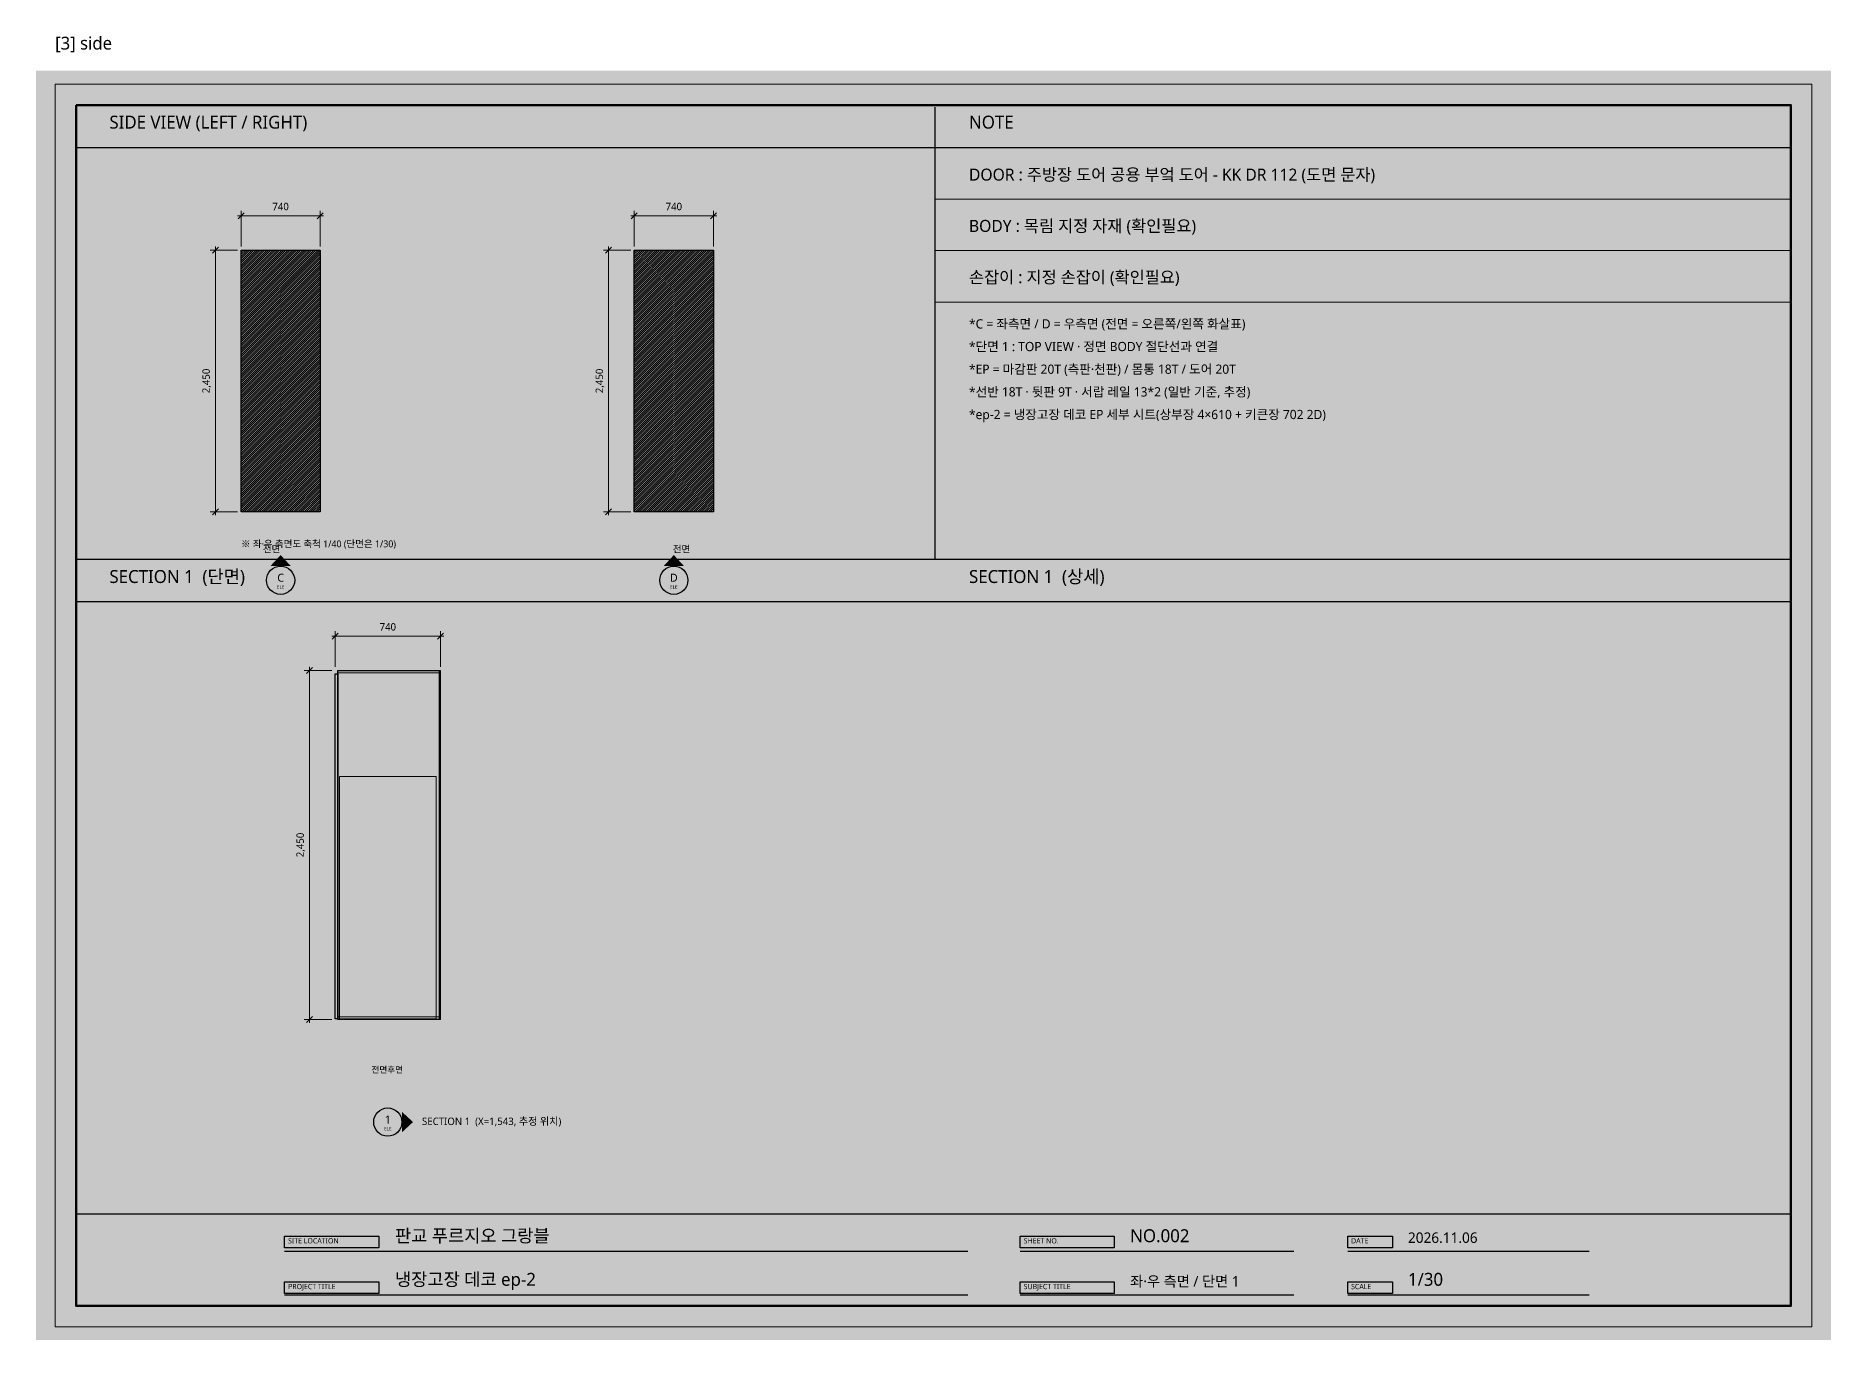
# Model space of a CAD drawing. Header units: millimetres. Extents: x 0 to 2420, y 0 to 305.
# Drawn here: x 1000 to 1420, y 0 to 305.1 of the extents above; entities that cross this region are included whole.
import ezdxf
from ezdxf.enums import TextEntityAlignment as Align

# ---------------------------------------------------------------- set-up
doc = ezdxf.new("R2010")
doc.units = ezdxf.units.MM
doc.layers.add('BG', color=7, linetype='Continuous', lineweight=0)
for name, color, linetype, lineweight, true_color in [('DIM', 7, 'Continuous', 13, 0x969696), ('FRAME', 7, 'Continuous', 100, 0x000000), ('NOTE_BLUE', 7, 'Continuous', 9, 0x0000ff), ('NOTE_RED', 7, 'Continuous', 25, 0xde0038), ('OUTLINE', 7, 'Continuous', 25, 0x000000), ('TEXT', 7, 'Continuous', 13, 0x000000), ('THIN', 7, 'Continuous', 5, 0x6e6e6e)]:
    doc.layers.add(name, color=color, linetype=linetype, lineweight=lineweight, true_color=true_color)
doc.layers.add('SHEET_FRAME_INFO', color=8, linetype='Continuous')
doc.styles.add('MALGUN', font='malgun.ttf')

msp = doc.modelspace()

# ---------------------------------------------------------------- hatches: boundary and pattern name
at = {"layer": 'BG', "true_color": 0xffffff}
h = msp.add_hatch(color=7, dxfattribs=at)
h.dxf.hatch_style = 1
h.paths.add_polyline_path([(1000, 0), (1420, 0), (1420, 297), (1000, 297)])
at = {"layer": 'FRAME', "true_color": 0x555555}
h = msp.add_hatch(color=7, dxfattribs=at)
h.dxf.hatch_style = 1
h.paths.add_polyline_path([(1058.2, 24.3), (1080.2, 24.3), (1080.2, 21.6), (1058.2, 21.6)])
h = msp.add_hatch(color=7, dxfattribs=at)
h.dxf.hatch_style = 1
h.paths.add_polyline_path([(1230.3, 24.3), (1252.3, 24.3), (1252.3, 21.6), (1230.3, 21.6)])
h = msp.add_hatch(color=7, dxfattribs=at)
h.dxf.hatch_style = 1
h.paths.add_polyline_path([(1306.9, 24.3), (1317.4, 24.3), (1317.4, 21.6), (1306.9, 21.6)])
h = msp.add_hatch(color=7, dxfattribs=at)
h.dxf.hatch_style = 1
h.paths.add_polyline_path([(1058.2, 13.6), (1080.2, 13.6), (1080.2, 10.9), (1058.2, 10.9)])
h = msp.add_hatch(color=7, dxfattribs=at)
h.dxf.hatch_style = 1
h.paths.add_polyline_path([(1230.3, 13.6), (1252.3, 13.6), (1252.3, 10.9), (1230.3, 10.9)])
h = msp.add_hatch(color=7, dxfattribs=at)
h.dxf.hatch_style = 1
h.paths.add_polyline_path([(1306.9, 13.6), (1317.4, 13.6), (1317.4, 10.9), (1306.9, 10.9)])
at = {"layer": 'OUTLINE', "true_color": 0xe1e1e1}
h = msp.add_hatch(color=7, dxfattribs=at)
h.dxf.hatch_style = 1
h.paths.add_polyline_path([(1052.1, 185.73), (1058.5, 185.73), (1058.5, 182.98), (1052.1, 182.98)])
at = {"layer": 'OUTLINE', "true_color": 0x000000}
h = msp.add_hatch(color=7, dxfattribs=at)
h.dxf.hatch_style = 1
h.paths.add_polyline_path([(1064.5, 184.05), (1068.35, 184.05), (1068.35, 182.65), (1071.5, 184.75), (1068.35, 186.85), (1068.35, 185.45), (1064.5, 185.45)])
h = msp.add_hatch(color=7, dxfattribs=at)
h.dxf.hatch_style = 1
h.paths.add_polyline_path([(1142, 185.45), (1138.15, 185.45), (1138.15, 186.85), (1135, 184.75), (1138.15, 182.65), (1138.15, 184.05), (1142, 184.05)])
at = {"layer": 'OUTLINE', "true_color": 0xe1e1e1}
h = msp.add_hatch(color=7, dxfattribs=at)
h.dxf.hatch_style = 1
h.paths.add_polyline_path([(1148, 185.73), (1154.4, 185.73), (1154.4, 182.98), (1148, 182.98)])
at = {"layer": 'OUTLINE', "true_color": 0x000000}
h = msp.add_hatch(color=7, dxfattribs=at)
h.dxf.hatch_style = 1
h.paths.add_polyline_path([(1054.85, 181.05), (1059.65, 181.05), (1057.25, 183.65)])
h = msp.add_hatch(color=7, dxfattribs=at)
h.dxf.hatch_style = 1
h.paths.add_polyline_path([(1146.85, 181.05), (1151.65, 181.05), (1149.25, 183.65)])
h = msp.add_hatch(color=7, dxfattribs=at)
h.dxf.hatch_style = 1
h.paths.add_polyline_path([(1077, 63.6), (1073.7, 63.6), (1073.7, 64.8), (1071, 63), (1073.7, 61.2), (1073.7, 62.4), (1077, 62.4)])
at = {"layer": 'OUTLINE', "true_color": 0xe1e1e1}
h = msp.add_hatch(color=7, dxfattribs=at)
h.dxf.hatch_style = 1
h.paths.add_polyline_path([(1077.5, 63.9), (1083.5, 63.9), (1083.5, 61.4), (1077.5, 61.4)])
h = msp.add_hatch(color=7, dxfattribs=at)
h.dxf.hatch_style = 1
h.paths.add_polyline_path([(1081.17, 63.9), (1087.17, 63.9), (1087.17, 61.4), (1081.17, 61.4)])
at = {"layer": 'OUTLINE', "true_color": 0x000000}
h = msp.add_hatch(color=7, dxfattribs=at)
h.dxf.hatch_style = 1
h.paths.add_polyline_path([(1087.67, 62.4), (1090.97, 62.4), (1090.97, 61.2), (1093.67, 63), (1090.97, 64.8), (1090.97, 63.6), (1087.67, 63.6)])
h = msp.add_hatch(color=7, dxfattribs=at)
h.dxf.hatch_style = 1
h.paths.add_polyline_path([(1085.63, 53.4), (1085.63, 48.6), (1088.23, 51)])

# ---------------------------------------------------------------- linework, layer by layer
at = {"layer": 'DIM', "lineweight": 13, "true_color": 0x969696}
for p, q in [((1047.2, 263), (1067.3, 263)), ((1048, 255.8), (1048, 264.2)), ((1066.5, 255.8), (1066.5, 264.2)), ((1139.2, 263), (1159.3, 263)), ((1140, 255.8), (1140, 264.2)), ((1158.5, 255.8), (1158.5, 264.2)), ((1047.2, 255), (1040.8, 255)), ((1042, 255.8), (1042, 192.95)), ((1139.2, 255), (1132.8, 255)), ((1134, 255.8), (1134, 192.95)), ((1047.2, 193.75), (1040.8, 193.75)), ((1139.2, 193.75), (1132.8, 193.75)), ((1069.2, 164.67), (1095.47, 164.67)), ((1070, 157.47), (1070, 165.87)), ((1094.67, 157.47), (1094.67, 165.87)), ((1069.2, 156.67), (1062.8, 156.67)), ((1064, 157.47), (1064, 74.2)), ((1069.2, 75), (1062.8, 75))]:
    msp.add_line(p, q, dxfattribs=at)
at = {"layer": 'DIM', "lineweight": 13, "true_color": 0x5a5a5a}
for p, q in [((1047.3, 262.3), (1048.7, 263.7)), ((1065.8, 262.3), (1067.2, 263.7)), ((1139.3, 262.3), (1140.7, 263.7)), ((1157.8, 262.3), (1159.2, 263.7)), ((1041.3, 254.3), (1042.7, 255.7)), ((1133.3, 254.3), (1134.7, 255.7)), ((1041.3, 193.05), (1042.7, 194.45)), ((1133.3, 193.05), (1134.7, 194.45)), ((1069.3, 163.97), (1070.7, 165.37)), ((1093.97, 163.97), (1095.37, 165.37)), ((1063.3, 155.97), (1064.7, 157.37)), ((1063.3, 74.3), (1064.7, 75.7))]:
    msp.add_line(p, q, dxfattribs=at)
at = {"layer": 'FRAME', "lineweight": 25, "true_color": 0x000000}
for p, q in [((1210.3, 288.4), (1210.3, 182.7)), ((1009.4, 279), (1410.6, 279)), ((1009.4, 182.7), (1410.6, 182.7)), ((1009.4, 172.8), (1410.6, 172.8)), ((1009.4, 29.5), (1410.6, 29.5))]:
    msp.add_line(p, q, dxfattribs=at)
at = {"layer": 'FRAME', "lineweight": 13, "true_color": 0x000000}
for p, q in [((1210.3, 266.9), (1410.6, 266.9)), ((1210.3, 254.9), (1410.6, 254.9)), ((1210.3, 242.8), (1410.6, 242.8))]:
    msp.add_line(p, q, dxfattribs=at)
msp.add_lwpolyline([(1004.5, 293.8), (1415.5, 293.8), (1415.5, 3.1), (1004.5, 3.1)], close=True, dxfattribs=at)
at = {"layer": 'FRAME', "lineweight": 100, "true_color": 0x000000}
msp.add_lwpolyline([(1009.4, 288.9), (1410.6, 288.9), (1410.6, 8), (1009.4, 8)], close=True, dxfattribs=at)
at = {"layer": 'NOTE_RED', "lineweight": 13, "true_color": 0xde0038}
msp.add_lwpolyline([(1071, 131.83), (1093.67, 131.83), (1093.67, 75.17), (1071, 75.17)], close=True, dxfattribs=at)
at = {"layer": 'OUTLINE', "lineweight": 25, "true_color": 0x000000}
for p, q in [((1058.2, 20.8), (1218, 20.8)), ((1230.3, 20.8), (1294.3, 20.8)), ((1306.9, 20.8), (1363.4, 20.8)), ((1058.2, 10.6), (1218, 10.6)), ((1230.3, 10.6), (1294.3, 10.6)), ((1306.9, 10.6), (1363.4, 10.6))]:
    msp.add_line(p, q, dxfattribs=at)
for points in [[(1048, 255), (1066.5, 255), (1066.5, 193.75), (1048, 193.75)], [(1140, 255), (1158.5, 255), (1158.5, 193.75), (1140, 193.75)], [(1070, 155.87), (1070.67, 155.87), (1070.67, 75.13), (1070, 75.13)], [(1070.67, 156.67), (1094.37, 156.67), (1094.37, 75), (1070.67, 75)], [(1058.2, 24.3), (1080.2, 24.3), (1080.2, 21.6), (1058.2, 21.6)], [(1230.3, 24.3), (1252.3, 24.3), (1252.3, 21.6), (1230.3, 21.6)], [(1306.9, 24.3), (1317.4, 24.3), (1317.4, 21.6), (1306.9, 21.6)], [(1058.2, 13.6), (1080.2, 13.6), (1080.2, 10.9), (1058.2, 10.9)], [(1230.3, 13.6), (1252.3, 13.6), (1252.3, 10.9), (1230.3, 10.9)], [(1306.9, 13.6), (1317.4, 13.6), (1317.4, 10.9), (1306.9, 10.9)]]:
    msp.add_lwpolyline(points, close=True, dxfattribs=at)
for centre in [(1057.25, 177.75), (1149.25, 177.75), (1082.33, 51)]:
    msp.add_circle(centre, 3.3, dxfattribs=at)
at = {"layer": 'THIN', "lineweight": 5, "true_color": 0xa5a5a5}
for p, q in [((1048, 254.5), (1048.5, 255)), ((1048, 254), (1049, 255)), ((1048, 253.5), (1049.5, 255)), ((1048, 253), (1050, 255)), ((1048, 252.5), (1050.5, 255)), ((1048, 252), (1051, 255)), ((1048, 251.5), (1051.5, 255)), ((1048, 251), (1052, 255)), ((1048, 250.5), (1052.5, 255)), ((1048, 250), (1053, 255)), ((1048, 249.5), (1053.5, 255)), ((1048, 249), (1054, 255)), ((1048, 248.5), (1054.5, 255)), ((1048, 248), (1055, 255)), ((1048, 247.5), (1055.5, 255)), ((1048, 247), (1056, 255)), ((1048, 246.5), (1056.5, 255)), ((1048, 246), (1057, 255)), ((1048, 245.5), (1057.5, 255)), ((1048, 245), (1058, 255)), ((1048, 244.5), (1058.5, 255)), ((1048, 244), (1059, 255)), ((1048, 243.5), (1059.5, 255)), ((1048, 243), (1060, 255)), ((1048, 242.5), (1060.5, 255)), ((1048, 242), (1061, 255)), ((1048, 241.5), (1061.5, 255)), ((1048, 241), (1062, 255)), ((1048, 240.5), (1062.5, 255)), ((1048, 240), (1063, 255)), ((1048, 239.5), (1063.5, 255)), ((1048, 239), (1064, 255)), ((1048, 238.5), (1064.5, 255)), ((1048, 238), (1065, 255)), ((1048, 237.5), (1065.5, 255)), ((1048, 237), (1066, 255)), ((1048, 236.5), (1066.5, 255)), ((1048, 236), (1066.5, 254.5)), ((1048, 235.5), (1066.5, 254)), ((1048, 235), (1066.5, 253.5)), ((1048, 234.5), (1066.5, 253)), ((1048, 234), (1066.5, 252.5)), ((1048, 233.5), (1066.5, 252)), ((1140, 254.5), (1140.5, 255)), ((1140, 254), (1141, 255)), ((1140, 253.5), (1141.5, 255)), ((1140, 253), (1142, 255)), ((1140, 252.5), (1142.5, 255)), ((1140, 252), (1143, 255)), ((1140, 251.5), (1143.5, 255)), ((1140, 251), (1144, 255)), ((1140, 250.5), (1144.5, 255)), ((1140, 250), (1145, 255)), ((1140, 249.5), (1145.5, 255)), ((1140, 249), (1146, 255)), ((1140, 248.5), (1146.5, 255)), ((1140, 248), (1147, 255)), ((1140, 247.5), (1147.5, 255)), ((1140, 247), (1148, 255)), ((1140, 246.5), (1148.5, 255)), ((1140, 246), (1149, 255)), ((1140, 245.5), (1149.5, 255)), ((1140, 245), (1150, 255)), ((1140, 244.5), (1150.5, 255)), ((1140, 244), (1151, 255)), ((1140, 243.5), (1151.5, 255)), ((1140, 243), (1152, 255)), ((1140, 242.5), (1152.5, 255)), ((1140, 242), (1153, 255)), ((1140, 241.5), (1153.5, 255)), ((1140, 241), (1154, 255)), ((1140, 240.5), (1154.5, 255)), ((1140, 240), (1155, 255)), ((1140, 239.5), (1155.5, 255)), ((1140, 239), (1156, 255)), ((1140, 238.5), (1156.5, 255)), ((1140, 238), (1157, 255)), ((1140, 237.5), (1157.5, 255)), ((1140, 237), (1158, 255)), ((1140, 236.5), (1158.5, 255)), ((1140, 236), (1158.5, 254.5)), ((1140, 235.5), (1158.5, 254)), ((1140, 235), (1158.5, 253.5)), ((1140, 234.5), (1158.5, 253)), ((1140, 234), (1158.5, 252.5)), ((1140, 233.5), (1158.5, 252)), ((1048, 233), (1066.5, 251.5)), ((1048, 232.5), (1066.5, 251)), ((1048, 232), (1066.5, 250.5)), ((1048, 231.5), (1066.5, 250)), ((1048, 231), (1066.5, 249.5)), ((1048, 230.5), (1066.5, 249)), ((1048, 230), (1066.5, 248.5)), ((1048, 229.5), (1066.5, 248)), ((1140, 233), (1158.5, 251.5)), ((1140, 232.5), (1158.5, 251)), ((1140, 232), (1158.5, 250.5)), ((1140, 231.5), (1158.5, 250)), ((1140, 231), (1158.5, 249.5)), ((1140, 230.5), (1158.5, 249)), ((1140, 230), (1158.5, 248.5)), ((1140, 229.5), (1158.5, 248)), ((1048, 229), (1066.5, 247.5)), ((1048, 228.5), (1066.5, 247)), ((1048, 228), (1066.5, 246.5)), ((1048, 227.5), (1066.5, 246)), ((1048, 227), (1066.5, 245.5)), ((1048, 226.5), (1066.5, 245)), ((1048, 226), (1066.5, 244.5)), ((1048, 225.5), (1066.5, 244)), ((1140, 229), (1158.5, 247.5)), ((1140, 228.5), (1158.5, 247)), ((1140, 228), (1158.5, 246.5)), ((1140, 227.5), (1158.5, 246)), ((1140, 227), (1158.5, 245.5)), ((1140, 226.5), (1158.5, 245)), ((1140, 226), (1158.5, 244.5)), ((1140, 225.5), (1158.5, 244)), ((1048, 225), (1066.5, 243.5)), ((1048, 224.5), (1066.5, 243)), ((1048, 224), (1066.5, 242.5)), ((1048, 223.5), (1066.5, 242)), ((1048, 223), (1066.5, 241.5)), ((1048, 222.5), (1066.5, 241)), ((1048, 222), (1066.5, 240.5)), ((1048, 221.5), (1066.5, 240)), ((1048, 221), (1066.5, 239.5)), ((1140, 225), (1158.5, 243.5)), ((1140, 224.5), (1158.5, 243)), ((1140, 224), (1158.5, 242.5)), ((1140, 223.5), (1158.5, 242)), ((1140, 223), (1158.5, 241.5)), ((1140, 222.5), (1158.5, 241)), ((1140, 222), (1158.5, 240.5)), ((1140, 221.5), (1158.5, 240)), ((1140, 221), (1158.5, 239.5)), ((1048, 220.5), (1066.5, 239)), ((1048, 220), (1066.5, 238.5)), ((1048, 219.5), (1066.5, 238)), ((1048, 219), (1066.5, 237.5)), ((1048, 218.5), (1066.5, 237)), ((1048, 218), (1066.5, 236.5)), ((1048, 217.5), (1066.5, 236)), ((1048, 217), (1066.5, 235.5)), ((1140, 220.5), (1158.5, 239)), ((1140, 220), (1158.5, 238.5)), ((1140, 219.5), (1158.5, 238)), ((1140, 219), (1158.5, 237.5)), ((1140, 218.5), (1158.5, 237)), ((1140, 218), (1158.5, 236.5)), ((1140, 217.5), (1158.5, 236)), ((1140, 217), (1158.5, 235.5)), ((1048, 216.5), (1066.5, 235)), ((1048, 216), (1066.5, 234.5)), ((1048, 215.5), (1066.5, 234)), ((1048, 215), (1066.5, 233.5)), ((1048, 214.5), (1066.5, 233)), ((1048, 214), (1066.5, 232.5)), ((1048, 213.5), (1066.5, 232)), ((1048, 213), (1066.5, 231.5)), ((1048, 212.5), (1066.5, 231)), ((1140, 216.5), (1158.5, 235)), ((1140, 216), (1158.5, 234.5)), ((1140, 215.5), (1158.5, 234)), ((1140, 215), (1158.5, 233.5)), ((1140, 214.5), (1158.5, 233)), ((1140, 214), (1158.5, 232.5)), ((1140, 213.5), (1158.5, 232)), ((1140, 213), (1158.5, 231.5)), ((1140, 212.5), (1158.5, 231)), ((1048, 212), (1066.5, 230.5)), ((1048, 211.5), (1066.5, 230)), ((1048, 211), (1066.5, 229.5)), ((1048, 210.5), (1066.5, 229)), ((1048, 210), (1066.5, 228.5)), ((1048, 209.5), (1066.5, 228)), ((1048, 209), (1066.5, 227.5)), ((1048, 208.5), (1066.5, 227)), ((1140, 212), (1158.5, 230.5)), ((1140, 211.5), (1158.5, 230)), ((1140, 211), (1158.5, 229.5)), ((1140, 210.5), (1158.5, 229)), ((1140, 210), (1158.5, 228.5)), ((1140, 209.5), (1158.5, 228)), ((1140, 209), (1158.5, 227.5)), ((1140, 208.5), (1158.5, 227)), ((1048, 208), (1066.5, 226.5)), ((1048, 207.5), (1066.5, 226)), ((1048, 207), (1066.5, 225.5)), ((1048, 206.5), (1066.5, 225)), ((1048, 206), (1066.5, 224.5)), ((1048, 205.5), (1066.5, 224)), ((1048, 205), (1066.5, 223.5)), ((1048, 204.5), (1066.5, 223)), ((1140, 208), (1158.5, 226.5)), ((1140, 207.5), (1158.5, 226)), ((1140, 207), (1158.5, 225.5)), ((1140, 206.5), (1158.5, 225)), ((1140, 206), (1158.5, 224.5)), ((1140, 205.5), (1158.5, 224)), ((1140, 205), (1158.5, 223.5)), ((1140, 204.5), (1158.5, 223)), ((1048, 204), (1066.5, 222.5)), ((1048, 203.5), (1066.5, 222)), ((1048, 203), (1066.5, 221.5)), ((1048, 202.5), (1066.5, 221)), ((1048, 202), (1066.5, 220.5)), ((1048, 201.5), (1066.5, 220)), ((1048, 201), (1066.5, 219.5)), ((1048, 200.5), (1066.5, 219)), ((1048, 200), (1066.5, 218.5)), ((1140, 204), (1158.5, 222.5)), ((1140, 203.5), (1158.5, 222)), ((1140, 203), (1158.5, 221.5)), ((1140, 202.5), (1158.5, 221)), ((1140, 202), (1158.5, 220.5)), ((1140, 201.5), (1158.5, 220)), ((1140, 201), (1158.5, 219.5)), ((1140, 200.5), (1158.5, 219)), ((1140, 200), (1158.5, 218.5)), ((1048, 199.5), (1066.5, 218)), ((1048, 199), (1066.5, 217.5)), ((1048, 198.5), (1066.5, 217)), ((1048, 198), (1066.5, 216.5)), ((1048, 197.5), (1066.5, 216)), ((1048, 197), (1066.5, 215.5)), ((1048, 196.5), (1066.5, 215)), ((1048, 196), (1066.5, 214.5)), ((1140, 199.5), (1158.5, 218)), ((1140, 199), (1158.5, 217.5)), ((1140, 198.5), (1158.5, 217)), ((1140, 198), (1158.5, 216.5)), ((1140, 197.5), (1158.5, 216)), ((1140, 197), (1158.5, 215.5)), ((1140, 196.5), (1158.5, 215)), ((1140, 196), (1158.5, 214.5)), ((1048, 195.5), (1066.5, 214)), ((1048, 195), (1066.5, 213.5)), ((1048, 194.5), (1066.5, 213)), ((1048, 194), (1066.5, 212.5)), ((1048.25, 193.75), (1066.5, 212)), ((1048.75, 193.75), (1066.5, 211.5)), ((1049.25, 193.75), (1066.5, 211)), ((1049.75, 193.75), (1066.5, 210.5)), ((1050.25, 193.75), (1066.5, 210)), ((1140, 195.5), (1158.5, 214)), ((1140, 195), (1158.5, 213.5)), ((1140, 194.5), (1158.5, 213)), ((1140, 194), (1158.5, 212.5)), ((1140.25, 193.75), (1158.5, 212)), ((1140.75, 193.75), (1158.5, 211.5)), ((1141.25, 193.75), (1158.5, 211)), ((1141.75, 193.75), (1158.5, 210.5)), ((1142.25, 193.75), (1158.5, 210)), ((1050.75, 193.75), (1066.5, 209.5)), ((1051.25, 193.75), (1066.5, 209)), ((1051.75, 193.75), (1066.5, 208.5)), ((1052.25, 193.75), (1066.5, 208)), ((1052.75, 193.75), (1066.5, 207.5)), ((1053.25, 193.75), (1066.5, 207)), ((1053.75, 193.75), (1066.5, 206.5)), ((1054.25, 193.75), (1066.5, 206)), ((1142.75, 193.75), (1158.5, 209.5)), ((1143.25, 193.75), (1158.5, 209)), ((1143.75, 193.75), (1158.5, 208.5)), ((1144.25, 193.75), (1158.5, 208)), ((1144.75, 193.75), (1158.5, 207.5)), ((1145.25, 193.75), (1158.5, 207)), ((1145.75, 193.75), (1158.5, 206.5)), ((1146.25, 193.75), (1158.5, 206)), ((1054.75, 193.75), (1066.5, 205.5)), ((1055.25, 193.75), (1066.5, 205)), ((1055.75, 193.75), (1066.5, 204.5)), ((1056.25, 193.75), (1066.5, 204)), ((1056.75, 193.75), (1066.5, 203.5)), ((1057.25, 193.75), (1066.5, 203)), ((1057.75, 193.75), (1066.5, 202.5)), ((1058.25, 193.75), (1066.5, 202)), ((1146.75, 193.75), (1158.5, 205.5)), ((1147.25, 193.75), (1158.5, 205)), ((1147.75, 193.75), (1158.5, 204.5)), ((1148.25, 193.75), (1158.5, 204)), ((1148.75, 193.75), (1158.5, 203.5)), ((1149.25, 193.75), (1158.5, 203)), ((1149.75, 193.75), (1158.5, 202.5)), ((1150.25, 193.75), (1158.5, 202)), ((1058.75, 193.75), (1066.5, 201.5)), ((1059.25, 193.75), (1066.5, 201)), ((1059.75, 193.75), (1066.5, 200.5)), ((1060.25, 193.75), (1066.5, 200)), ((1060.75, 193.75), (1066.5, 199.5)), ((1061.25, 193.75), (1066.5, 199)), ((1061.75, 193.75), (1066.5, 198.5)), ((1062.25, 193.75), (1066.5, 198)), ((1062.75, 193.75), (1066.5, 197.5)), ((1150.75, 193.75), (1158.5, 201.5)), ((1151.25, 193.75), (1158.5, 201)), ((1151.75, 193.75), (1158.5, 200.5)), ((1152.25, 193.75), (1158.5, 200)), ((1152.75, 193.75), (1158.5, 199.5)), ((1153.25, 193.75), (1158.5, 199)), ((1153.75, 193.75), (1158.5, 198.5)), ((1154.25, 193.75), (1158.5, 198)), ((1154.75, 193.75), (1158.5, 197.5)), ((1063.25, 193.75), (1066.5, 197)), ((1063.75, 193.75), (1066.5, 196.5)), ((1064.25, 193.75), (1066.5, 196)), ((1064.75, 193.75), (1066.5, 195.5)), ((1065.25, 193.75), (1066.5, 195)), ((1065.75, 193.75), (1066.5, 194.5)), ((1066.25, 193.75), (1066.5, 194)), ((1155.25, 193.75), (1158.5, 197)), ((1155.75, 193.75), (1158.5, 196.5)), ((1156.25, 193.75), (1158.5, 196)), ((1156.75, 193.75), (1158.5, 195.5)), ((1157.25, 193.75), (1158.5, 195)), ((1157.75, 193.75), (1158.5, 194.5)), ((1158.25, 193.75), (1158.5, 194))]:
    msp.add_line(p, q, dxfattribs=at)
at = {"layer": 'THIN', "lineweight": 5, "true_color": 0x6e6e6e}
for points in [[(1070.67, 156.07), (1094.37, 156.07), (1094.37, 156.67), (1070.67, 156.67)], [(1094.37, 156.67), (1094.67, 156.67), (1094.67, 75), (1094.37, 75)], [(1070.67, 75), (1094.37, 75), (1094.37, 75.6), (1070.67, 75.6)]]:
    msp.add_lwpolyline(points, close=True, dxfattribs=at)

# ---------------------------------------------------------------- texts
at = {"layer": 'NOTE_BLUE', "true_color": 0x0000ff, "style": 'MALGUN'}
msp.add_text('*EP = 마감판 20T (측판·천판) / 몸통 18T / 도어 20T', height=2.16, dxfattribs=at).set_placement((1218.3, 225.4), align=Align.BOTTOM_LEFT)
at = {"layer": 'NOTE_RED', "true_color": 0xde0038, "style": 'MALGUN'}
for s, height, p in [('손잡이 : 지정 손잡이 (확인필요)', 2.808, (1218.3, 246.4)), ('*ep-2 = 냉장고장 데코 EP 세부 시트(상부장 4×610 + 키큰장 702 2D)', 2.16, (1218.3, 214.8)), ('※ 좌·우 측면도 축척 1/40 (단면은 1/30)', 1.584, (1048, 185))]:
    msp.add_text(s, height=height, dxfattribs=at).set_placement(p, align=Align.BOTTOM_LEFT)
at = {"layer": 'SHEET_FRAME_INFO', "style": 'MALGUN'}
msp.add_text('[3] side', height=3, dxfattribs=at).set_placement((1004.5, 301), align=Align.BOTTOM_LEFT)
at = {"layer": 'TEXT', "true_color": 0x000000, "style": 'MALGUN'}
for s, height, p in [('SIDE VIEW (LEFT / RIGHT)', 3.024, (1017.2, 282.5)), ('NOTE', 3.024, (1218.3, 282.5)), ('DOOR : 주방장 도어 공용 부엌 도어 - KK DR 112 (도면 문자)', 2.808, (1218.3, 270.4)), ('BODY : 목림 지정 자재 (확인필요)', 2.808, (1218.3, 258.4)), ('*C = 좌측면 / D = 우측면 (전면 = 오른쪽/왼쪽 화살표)', 2.16, (1218.3, 236)), ('*단면 1 : TOP VIEW · 정면 BODY 절단선과 연결', 2.16, (1218.3, 230.7)), ('*선반 18T · 뒷판 9T · 서랍 레일 13*2 (일반 기준, 추정)', 2.16, (1218.3, 220.1)), ('전면', 1.584, (1053.1, 183.75)), ('전면', 1.584, (1149, 183.75)), ('SECTION 1  (단면)', 3.024, (1017.2, 176.2)), ('SECTION 1  (상세)', 3.024, (1218.3, 176.2)), ('전면', 1.44, (1078.5, 62.1)), ('후면', 1.44, (1082.17, 62.1)), ('SECTION 1  (X=1,543, 추정 위치)', 1.728, (1090.33, 49.8)), ('판교 푸르지오 그랑블', 3.024, (1084, 22)), ('NO.002', 3.024, (1256, 22)), ('2026.11.06', 2.448, (1321, 22)), ('냉장고장 데코 ep-2', 3.024, (1084, 11.8)), ('좌·우 측면 / 단면 1', 2.448, (1256, 11.8)), ('1/30', 3.024, (1321, 11.8))]:
    msp.add_text(s, height=height, dxfattribs=at).set_placement(p, align=Align.BOTTOM_LEFT)
for s, height, p in [('740', 1.728, (1057.25, 263.8)), ('740', 1.728, (1149.25, 263.8)), ('ELE', 0.792, (1057.25, 175.55)), ('C', 1.87, (1057.25, 176.85)), ('ELE', 0.792, (1149.25, 175.55)), ('D', 1.87, (1149.25, 176.85)), ('740', 1.728, (1082.33, 165.47)), ('1', 1.87, (1082.33, 50.1)), ('ELE', 0.792, (1082.33, 48.8))]:
    msp.add_text(s, height=height, dxfattribs=at).set_placement(p, align=Align.BOTTOM_CENTER)
for p in [(1041.2, 224.38), (1133.2, 224.38), (1063.2, 115.83)]:
    msp.add_text('2,450', height=1.728, rotation=90, dxfattribs=at).set_placement(p, align=Align.BOTTOM_CENTER)
at = {"layer": 'TEXT', "true_color": 0xffffff, "style": 'MALGUN'}
for s, p in [('SITE LOCATION', (1059, 22.25)), ('SHEET NO.', (1231.1, 22.25)), ('DATE', (1307.7, 22.25)), ('PROJECT TITLE', (1059, 11.55)), ('SUBJECT TITLE', (1231.1, 11.55)), ('SCALE', (1307.7, 11.55))]:
    msp.add_text(s, height=1.224, dxfattribs=at).set_placement(p, align=Align.BOTTOM_LEFT)

doc.saveas('drawing.dxf')
